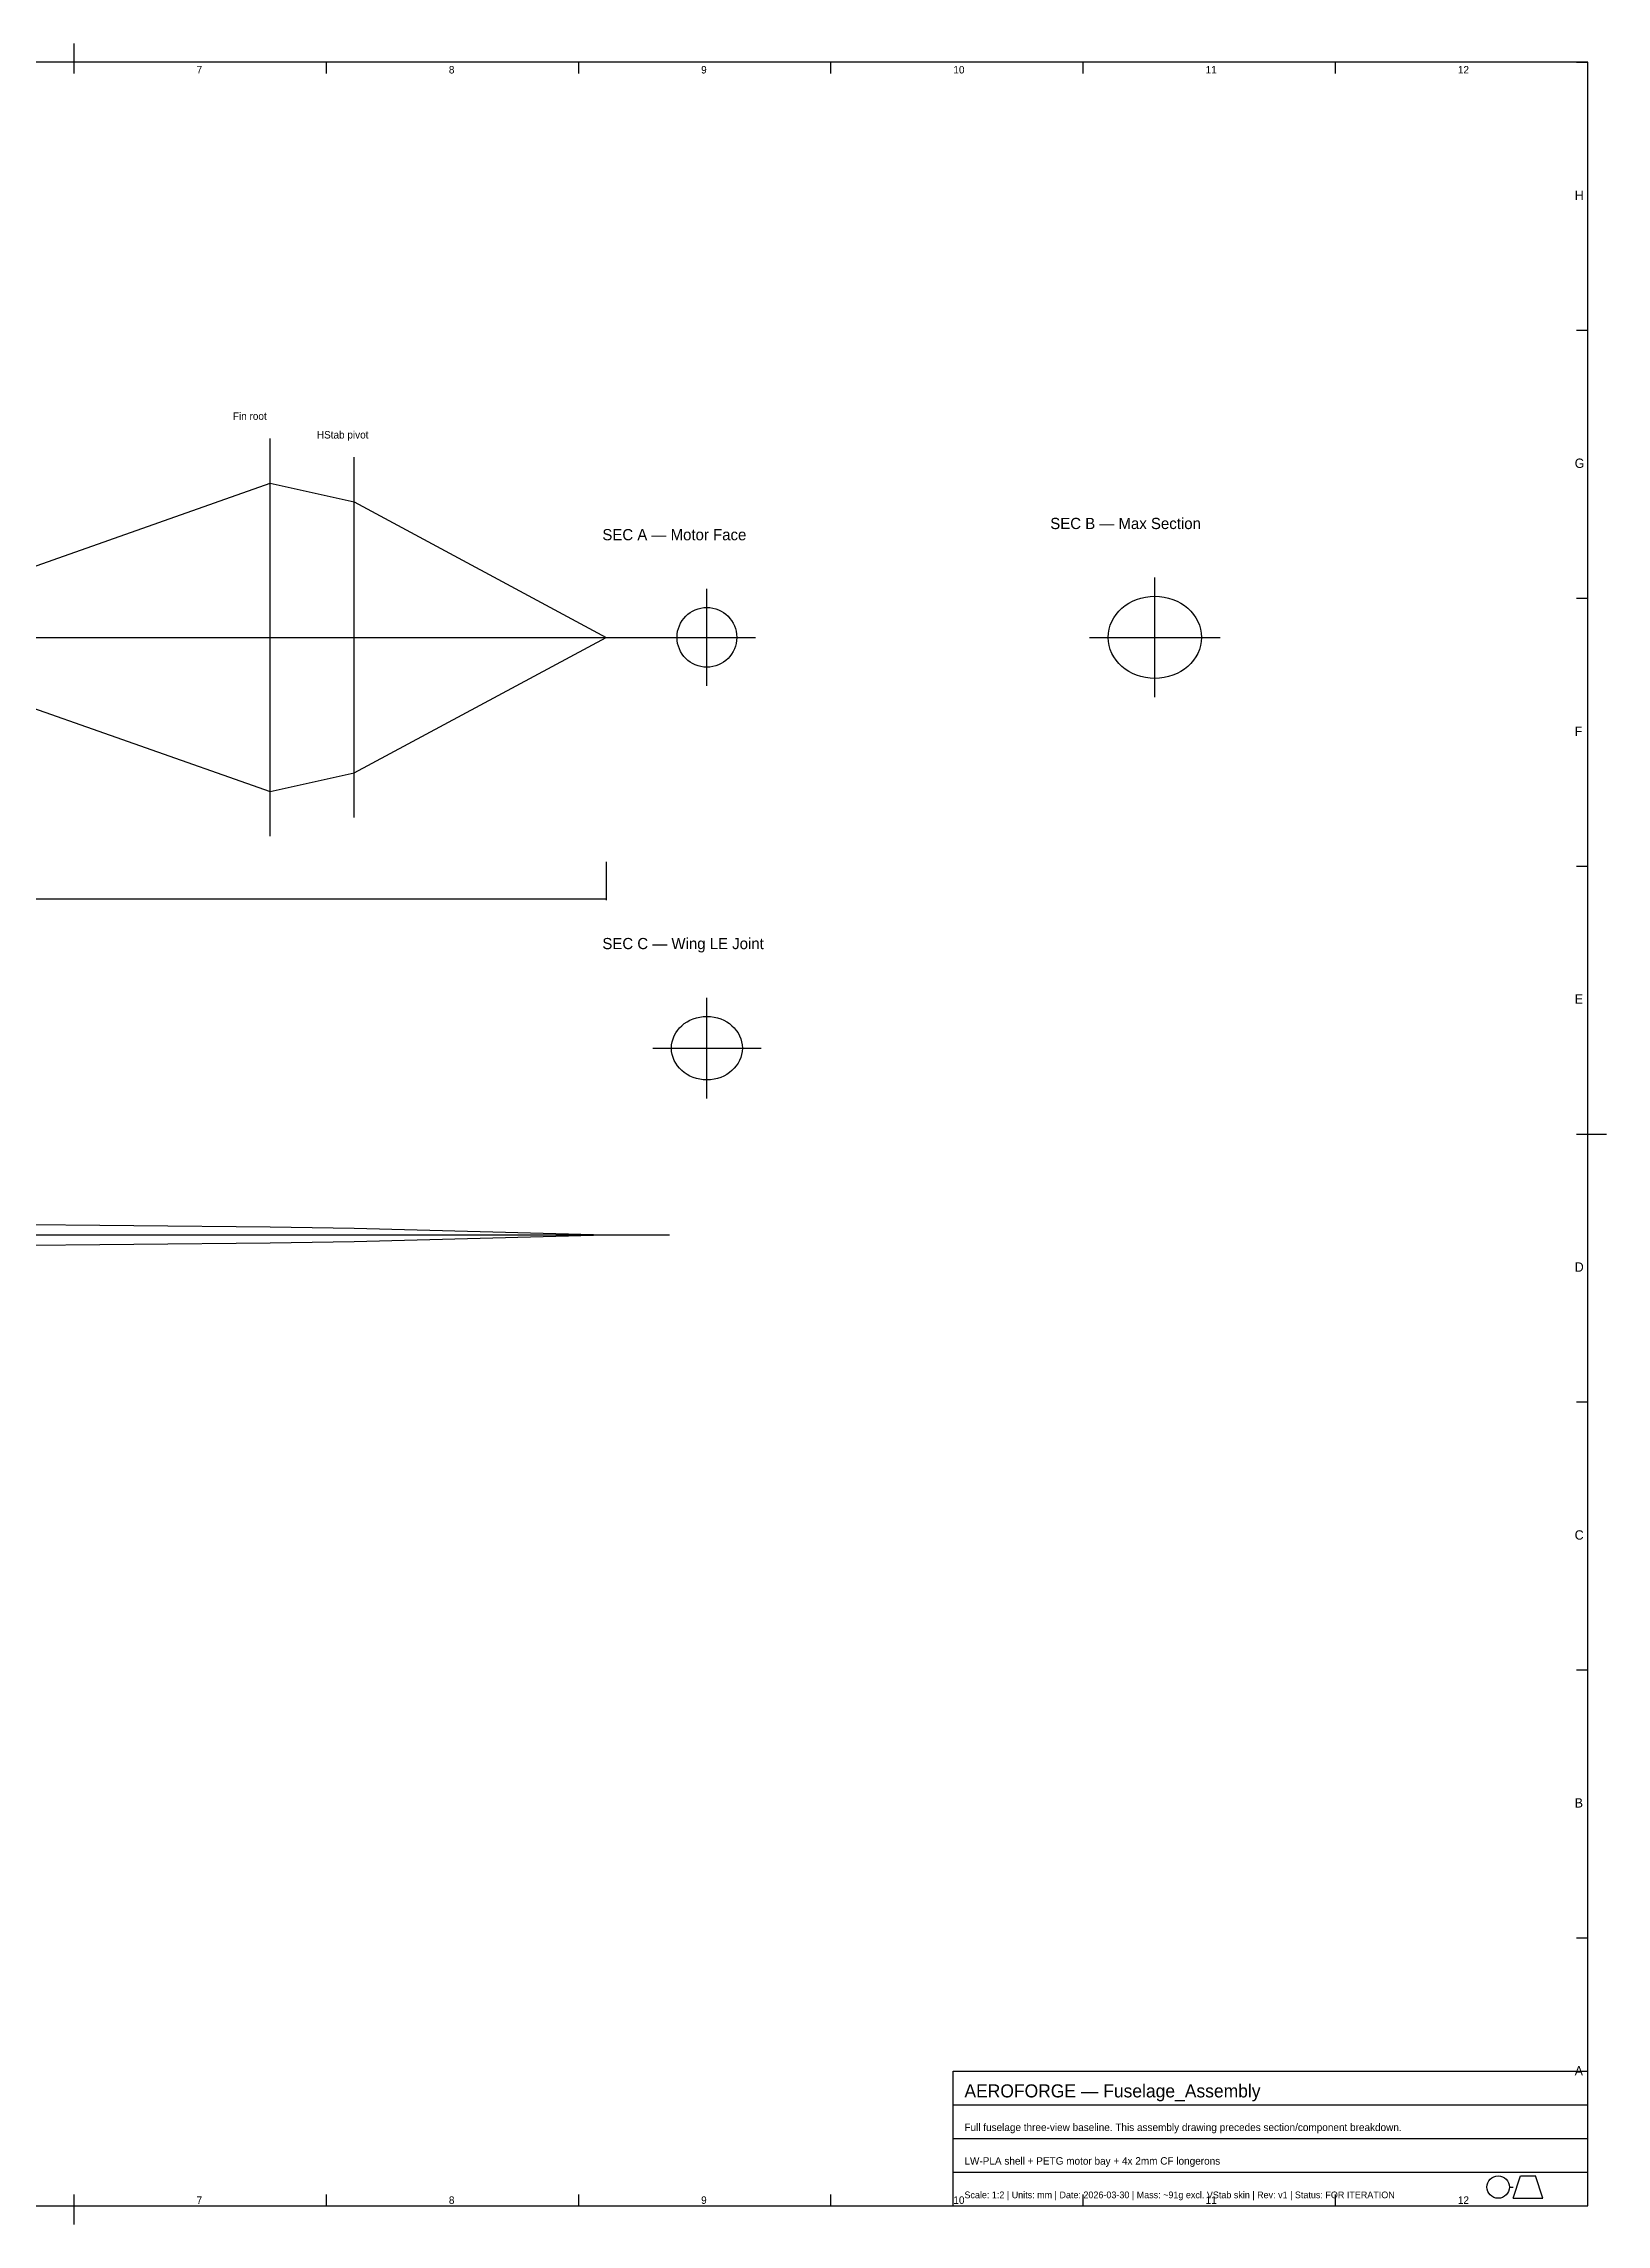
# Model space of a CAD drawing. Header units: metres. Extents: x 15 to 836, y 5 to 589.
# Drawn here: x 417 to 836, y 5 to 589 of the extents above; entities that cross this region are included whole.
import ezdxf

# ---------------------------------------------------------------- set-up
doc = ezdxf.new("R2010")
doc.units = ezdxf.units.M
for name, color, linetype in [('BORDER', 7, 'Continuous'), ('CENTERLINE', 5, 'Continuous'), ('DIMENSION', 1, 'Continuous'), ('OUTLINE', 7, 'Continuous'), ('SECTION', 4, 'Continuous'), ('TEXT', 7, 'Continuous'), ('TITLEBLOCK', 7, 'Continuous')]:
    doc.layers.add(name, color=color, linetype=linetype)
doc.styles.add('OpenSansCondensed-Light', font='OpenSansCondensed-Light.ttf')
doc.dimstyles.new('EZDXF', dxfattribs={"dimtxt": 0.25, "dimasz": 0.175, "dimexe": 0.375, "dimexo": 0.125, "dimgap": 0.1, "dimtad": 1, "dimlfac": 100, "dimzin": 12, "dimdsep": 46, "dimtxsty": 'OpenSansCondensed-Light', "dimblk": 'ARCHTICK', "dimcen": 2.5, "dimazin": 3, "dimtfac": 0.5, "dimtmove": 2, "dimatfit": 3})

# ---------------------------------------------------------------- blocks, each defined once
blk = doc.blocks.new('_ARCHTICK')
at = {"color": 0, "linetype": 'BYBLOCK', "const_width": 0.15}
blk.add_lwpolyline([(-0.5, -0.5), (0.5, 0.5)], dxfattribs=at)

msp = doc.modelspace()

# ---------------------------------------------------------------- linework, layer by layer
at = {"layer": 'BORDER'}
for p, q in [((831, 584), (20, 584)), ((425.5, 584), (425.5, 589)), ((425.5, 581), (425.5, 584)), ((493.08333, 581), (493.08333, 584)), ((560.66667, 581), (560.66667, 584)), ((628.25, 581), (628.25, 584)), ((695.83333, 581), (695.83333, 584)), ((763.41667, 581), (763.41667, 584)), ((828, 584), (831, 584)), ((831, 10), (831, 584)), ((831, 581), (831, 584)), ((828, 512.25), (831, 512.25)), ((828, 440.5), (831, 440.5)), ((828, 368.75), (831, 368.75)), ((828, 297), (831, 297)), ((831, 297), (836, 297)), ((828, 225.25), (831, 225.25)), ((828, 153.5), (831, 153.5)), ((828, 81.75), (831, 81.75)), ((425.5, 10), (425.5, 13)), ((493.08333, 10), (493.08333, 13)), ((560.66667, 10), (560.66667, 13)), ((628.25, 10), (628.25, 13)), ((695.83333, 10), (695.83333, 13)), ((763.41667, 10), (763.41667, 13)), ((831, 10), (831, 13)), ((20, 10), (831, 10)), ((425.5, 5), (425.5, 10))]:
    msp.add_line(p, q, dxfattribs=at)
at = {"layer": 'CENTERLINE'}
for p, q in [((715, 414), (715, 446)), ((595, 417), (595, 443)), ((35, 430), (585, 430)), ((582, 430), (608, 430)), ((697.5, 430), (732.5, 430)), ((595, 306.5), (595, 333.5)), ((580.5, 320), (609.5, 320)), ((35, 270), (585, 270))]:
    msp.add_line(p, q, dxfattribs=at)
at = {"layer": 'OUTLINE'}
for p, q in [((370, 433.25), (478, 471.25)), ((478, 471.25), (500.5, 466.25)), ((500.5, 466.25), (568, 430)), ((370, 426.75), (478, 388.75)), ((500.5, 393.75), (568, 430)), ((478, 388.75), (500.5, 393.75)), ((370, 273.25), (478, 272.125)), ((478, 272.125), (500.5, 271.75)), ((500.5, 271.75), (568, 270)), ((500.5, 268.25), (568, 270)), ((370, 266.75), (478, 267.875)), ((478, 267.875), (500.5, 268.25))]:
    msp.add_line(p, q, dxfattribs=at)
for centre, major_axis, ratio in [((595, 430), (8, 0), 1), ((715, 430), (12.5, 0), 0.88), ((595, 320), (9.5, 0), 0.894736842)]:
    msp.add_ellipse(centre, major_axis=major_axis, ratio=ratio, dxfattribs=at)
at = {"layer": 'SECTION'}
for p, q in [((478, 376.75), (478, 483.25)), ((500.5, 381.75), (500.5, 478.25))]:
    msp.add_line(p, q, dxfattribs=at)
at = {"layer": 'TITLEBLOCK'}
for p, q in [((661, 46), (831, 46)), ((661, 10), (661, 46)), ((831, 10), (831, 46)), ((661, 37), (831, 37)), ((661, 28), (831, 28)), ((661, 19), (831, 19)), ((811, 12), (813, 18)), ((813, 18), (817, 18)), ((819, 12), (817, 18)), ((810, 15), (811, 15)), ((811, 12), (819, 12)), ((661, 10), (831, 10))]:
    msp.add_line(p, q, dxfattribs=at)
msp.add_circle((807, 15), 3, dxfattribs=at)

# ---------------------------------------------------------------- texts
at = {"layer": 'BORDER'}
for s, height, p in [('7', 2, (458.29167, 581)), ('8', 2, (525.875, 581)), ('9', 2, (593.45833, 581)), ('10', 2, (661.04167, 581)), ('11', 2, (728.625, 581)), ('12', 2, (796.20833, 581)), ('H', 2.5, (827.5, 547.125)), ('G', 2.5, (827.5, 475.375)), ('F', 2.5, (827.5, 403.625)), ('E', 2.5, (827.5, 331.875)), ('D', 2.5, (827.5, 260.125)), ('C', 2.5, (827.5, 188.375)), ('B', 2.5, (827.5, 116.625)), ('A', 2.5, (827.5, 44.875)), ('7', 2, (458.29167, 10.5)), ('8', 2, (525.875, 10.5)), ('9', 2, (593.45833, 10.5)), ('10', 2, (661.04167, 10.5)), ('11', 2, (728.625, 10.5)), ('12', 2, (796.20833, 10.5))]:
    msp.add_text(s, height=height, dxfattribs=at).set_placement(p)
at = {"layer": 'TEXT'}
for s, height, p in [('Fin root', 2, (468, 488.25)), ('HStab pivot', 2, (490.5, 483.25)), ('SEC B — Max Section', 3, (687, 459)), ('SEC A — Motor Face', 3, (567, 456)), ('SEC C — Wing LE Joint', 3, (567, 346.5))]:
    msp.add_text(s, height=height, dxfattribs=at).set_placement(p)
at = {"layer": 'TITLEBLOCK'}
for s, height, p in [('AEROFORGE — Fuselage_Assembly', 3.5, (664, 39)), ('Full fuselage three-view baseline. This assembly drawing precedes section/component breakdown.', 2, (664, 30)), ('LW-PLA shell + PETG motor bay + 4x 2mm CF longerons', 2, (664, 21)), ('Scale: 1:2 | Units: mm | Date: 2026-03-30 | Mass: ~91g excl. VStab skin | Rev: v1 | Status: FOR ITERATION', 1.8, (664, 12))]:
    msp.add_text(s, height=height, dxfattribs=at).set_placement(p)

# ---------------------------------------------------------------- dimensions: what is measured, and where the dimension line sits
at = {"layer": 'DIMENSION'}
msp.add_linear_dim(base=(45, 360), p1=(45, 370), p2=(568, 370), dimstyle='EZDXF', dxfattribs=at).render()

doc.saveas('drawing.dxf')
